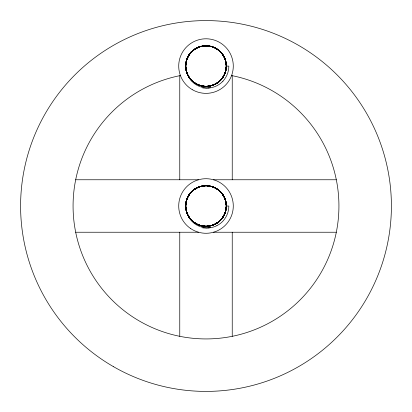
<?xml version="1.0" encoding="UTF-8"?>
<svg xmlns="http://www.w3.org/2000/svg" width="412" height="412" viewBox="0 0 412 412"><rect width="100%" height="100%" fill="white"/><g stroke="black" fill="none" stroke-linecap="round" stroke-linejoin="round"><path stroke-width="0.62" d="M191.74 80.51L191.652 80.422A20.425 20.358 -1.5 0 1 185.724 67.063L185.735 65.07A20.425 20.358 1.5 0 1 191.668 51.742L192.378 51.036A20.425 20.358 53.3 0 1 206 45.799L207.004 45.809A20.425 20.358 -44.1 0 1 220.353 51.721A20.425 20.358 -48.8 0 1 226.173 64.097M221.028 219.632L220.348 220.348A20.425 20.358 88.8 0 1 206.989 226.276L206 226.291A20.425 20.358 -85.6 0 1 192.378 221.017L191.652 220.348A20.425 20.358 -1.5 0 1 185.724 206.989L185.735 204.996A20.425 20.358 1.5 0 1 191.668 191.668L192.378 190.962A20.425 20.358 53.3 0 1 206 185.724L207.004 185.735A20.425 20.358 -88.7 0 1 220.41 191.75L221.038 192.378A20.425 20.358 -44.4 0 1 225.513 200.479M219.632 51.047L220.348 51.727A20.425 20.358 -1.7 0 1 226.276 65.086L226.265 67.079A20.425 20.358 1.7 0 1 220.332 80.407L219.617 81.112A20.425 20.358 53.3 0 1 206 86.35A20.425 20.358 -58.7 0 1 193.115 81.761A20.425 20.358 -3 0 1 185.791 64.076A20.425 20.358 1.2 0 1 191.668 51.747A20.425 20.358 88.8 0 1 203.399 45.943A20.425 20.358 41.9 0 0 191.647 51.721A20.425 20.358 48 0 0 185.827 64.081A20.425 20.358 -53.2 0 0 193.11 81.772A20.425 20.358 -86.7 0 0 206 86.376L206.989 86.34A20.425 20.358 44.2 0 0 220.348 80.433L221.028 79.707M188.037 56.64L187.661 57.397A20.425 20.358 22.8 0 0 185.719 66.075A20.425 20.358 -22.7 0 0 187.651 74.742L188.088 75.602M202.73 87.977L206.793 88.204L210.377 87.782A20.476 20.476 0 0 0 216.877 85.742L218.504 84.836A21.687 21.687 0 0 0 222.794 81.334L222.918 81.205M222.902 81.221L222.913 81.21A22.227 22.227 0 0 0 228.84 66.131L226.291 66.09M188.088 215.528L187.656 214.667A20.425 20.358 -22.7 0 1 185.719 206A20.425 20.358 4.6 0 1 190.983 192.378L191.652 191.652A20.425 20.358 88.5 0 1 205.011 185.724L206 185.709A20.425 20.358 -86.1 0 1 219.622 190.983L220.348 191.652A20.425 20.358 -1.7 0 1 226.276 205.011L226.291 206A20.425 20.358 0.9 0 1 226.193 207.998A20.425 20.358 1.4 0 1 220.332 220.332L219.617 221.038A20.425 20.358 53.3 0 1 206 226.276L204.996 226.265A20.425 20.358 -88.2 0 1 191.601 220.26M216.882 225.673L218.504 224.761A21.687 21.687 0 0 0 222.794 221.259L222.918 221.126A22.227 22.227 0 0 0 228.84 206.052L226.291 206.015A20.291 20.291 0 0 0 195.855 188.428A20.291 20.291 0 0 0 195.855 223.572A20.291 20.291 0 0 0 226.291 206L226.404 206M231.585 75.556L232.234 75.684A132.927 132.927 0 0 1 316.468 279.939A132.927 132.927 0 0 1 95.532 279.939A132.927 132.927 0 0 1 179.766 75.684L180.415 75.556M216.877 225.663A20.476 20.476 0 0 1 210.377 227.712L206.793 228.13L202.73 227.898M210.377 87.782L208.276 87.962M210.377 227.707L208.276 227.888M226.188 68.073A20.425 20.358 -4 0 0 226.291 66.075A20.425 20.358 1 0 0 218.86 50.419A20.425 20.358 -58.5 0 0 206 45.794L205.011 45.809A20.425 20.358 44 0 0 191.652 51.716A20.425 20.358 46.2 0 0 185.755 65.07M226.193 64.097A20.425 20.358 3.6 0 1 226.291 66.075A20.291 20.291 0 0 1 195.855 83.646A20.291 20.291 0 0 1 195.855 48.503A20.291 20.291 0 0 1 226.291 66.075L226.404 66.075M75.684 179.766L198.507 179.766M213.493 179.766L336.316 179.766M75.684 232.234L198.507 232.234M213.493 232.234L336.316 232.234M205.372 86.355L206 86.365A20.425 20.358 88.3 0 0 218.86 81.751A20.425 20.358 -0.5 0 0 226.306 66.075A20.425 20.358 -31.3 0 0 221.697 53.205A20.425 20.358 -36.9 0 0 204.27 45.886M219.611 81.102A20.425 20.358 85.9 0 1 206 86.376A20.425 20.358 -85.6 0 1 192.378 81.092L191.827 80.597M226.322 66.075A20.379 20.291 -31.6 0 0 225.704 61.151A20.425 20.358 -44.4 0 0 221.048 52.442L220.348 51.727A20.425 20.358 -46.2 0 1 226.245 65.091M190.329 53.205A20.425 20.358 2.8 0 0 185.699 66.075A20.425 20.358 -37 0 0 190.952 79.701L191.652 80.422A20.425 20.358 -41.8 0 0 204.007 86.247A20.425 20.358 36.3 0 0 221.697 78.97A20.425 20.358 31.3 0 0 226.281 66.075A20.425 20.358 -3.5 0 0 221.682 53.22A20.425 20.358 -86.8 0 0 204.264 45.84M207.004 185.755A20.425 20.358 -44.1 0 1 220.353 191.647L220.435 191.745M226.245 205.016A20.425 20.358 -46.2 0 0 220.358 191.652A20.425 20.358 -1.4 0 1 226.203 204.017A20.425 20.358 -1.4 0 1 226.291 206A20.425 20.358 31.3 0 1 221.687 218.885A20.425 20.358 36.3 0 1 204.007 226.162A20.425 20.358 -41.8 0 1 191.647 220.353L190.962 219.622A20.425 20.358 -37 0 1 185.724 206A20.425 20.358 22.8 0 1 187.656 197.317L188.093 196.457A21.074 21.074 0 0 1 190.514 192.45M232.234 75.684L232.234 179.766M232.234 232.234L232.234 336.316M179.766 75.684L179.766 179.766M179.766 232.234L179.766 336.316M225.704 201.071A20.379 20.291 -31.6 0 1 226.322 206A20.379 20.291 31.7 0 1 225.704 210.944A20.425 20.358 44.1 0 1 221.038 219.642M208.271 227.779A21.069 21.069 0 0 1 188.011 215.564M205.001 226.245A20.425 20.358 -44.1 0 1 191.647 220.353A20.425 20.358 -48.6 0 1 185.827 207.978A20.425 20.358 54 0 1 193.12 190.293A20.425 20.358 2.5 0 0 185.786 207.983M218.875 221.702A20.425 20.358 53.9 0 0 226.265 206A20.425 20.358 3.6 0 0 226.193 204.017M205.016 185.755A20.425 20.358 44 0 0 191.652 191.637A20.425 20.358 1.2 0 0 185.797 204.002A20.425 20.358 -3 0 0 193.135 221.666A20.425 20.358 -86.7 0 0 206 226.301A20.425 20.358 58.9 0 0 218.386 222.083A20.425 20.358 88.3 0 1 206 226.301A20.425 20.358 -58.7 0 1 193.115 221.687A20.425 20.358 -53.2 0 1 185.838 204.007A20.425 20.358 48 0 1 191.647 191.647A20.425 20.358 88.8 0 1 204.017 185.797A20.425 20.358 -86.8 0 1 221.677 193.146A20.425 20.358 -36.9 0 0 204.022 185.833A20.425 20.358 41.9 0 0 191.647 191.647A20.425 20.358 46.2 0 0 185.755 204.996M218.885 190.308A20.425 20.358 -51.5 0 1 226.27 206L226.265 207.004A20.425 20.358 1.7 0 1 220.332 220.332A20.425 20.358 89.1 0 1 207.983 226.203M218.849 221.666A20.425 20.358 -0.5 0 0 226.306 206A20.425 20.358 -31.3 0 0 222.083 193.619A20.425 20.358 -3.5 0 1 226.301 206A20.425 20.358 -4 0 1 226.188 207.998M191.642 220.348A20.425 20.358 -46.2 0 1 185.755 206.989M190.972 219.611A20.425 20.358 -3.8 0 1 185.699 205.99A20.425 20.358 2.8 0 1 189.942 193.619M190.303 193.11A20.425 20.358 37.1 0 1 207.993 185.838M226.173 207.993A20.425 20.358 48.1 0 1 220.353 220.353A20.425 20.358 44.2 0 1 206.989 226.245M220.353 191.647A20.425 20.358 -48.8 0 1 226.173 204.022M218.396 189.927A20.425 20.358 -58.5 0 0 206 185.719A20.425 20.358 87.9 0 0 193.63 189.932A20.425 20.358 59 0 1 206 185.719A20.425 20.358 -53 0 1 219.637 190.962M192.389 190.972A20.425 20.358 85.4 0 1 206 185.699M226.245 207.004A20.425 20.358 46.5 0 1 220.353 220.353M185.724 205.995A20.425 20.358 36.7 0 1 190.962 192.363M204.002 226.209A20.425 20.358 87.6 0 0 221.666 218.865A20.425 20.358 3.1 0 0 226.301 206A20.425 20.358 1 0 0 218.86 190.344M192.363 221.038A20.425 20.358 -53 0 0 205.99 226.276A20.425 20.358 85.9 0 0 219.611 221.028M207.978 226.167A20.425 20.358 -38.5 0 1 190.293 218.88M208.271 87.859A21.069 21.069 0 0 1 188.011 75.638M188.114 56.542A21.074 21.074 0 0 1 189.566 53.879M190.911 52.025A21.074 21.074 0 0 1 191.317 51.536M204.378 86.278A20.425 20.358 -44.1 0 1 191.647 80.428A20.425 20.358 -48.6 0 1 185.827 68.052A20.425 20.358 54 0 1 193.12 50.367M220.312 51.701A20.425 20.358 -1.4 0 1 226.291 66.075A20.425 20.358 53.9 0 1 218.875 81.777A20.425 20.358 58.9 0 1 206 86.355A20.425 20.358 -53 0 1 192.363 81.112M218.885 50.388A20.425 20.358 -51.5 0 1 226.27 66.075A20.425 20.358 3.1 0 1 221.666 78.944A20.425 20.358 87.6 0 1 204.002 86.288M226.291 66.075A20.425 20.358 0.9 0 1 220.42 80.345M204.378 86.309A20.425 20.358 -88.2 0 1 191.601 80.34M191.642 80.422A20.425 20.358 -46.2 0 1 185.755 67.063M190.303 53.184A20.425 20.358 37.1 0 1 207.746 45.886M207.004 45.799A20.425 20.358 -88.7 0 1 220.41 51.824M185.786 68.057A20.425 20.358 2.5 0 1 193.146 50.398A20.425 20.358 59 0 1 206 45.794A20.425 20.358 -86.1 0 1 219.153 50.645M193.146 50.398A20.425 20.358 87.9 0 1 206 45.778A20.425 20.358 -53 0 1 219.169 50.63M192.389 51.047A20.425 20.358 85.4 0 1 206 45.773M206.989 86.35A20.425 20.358 88.8 0 0 220.327 80.412A20.425 20.358 48.1 0 0 226.173 68.073M226.245 67.079A20.425 20.358 46.5 0 1 220.353 80.428A20.425 20.358 89.1 0 1 207.983 86.278A20.425 20.358 -38.5 0 1 190.293 78.955M190.972 79.686A20.425 20.358 -3.8 0 1 185.699 66.064A20.425 20.358 4.6 0 1 190.983 52.453L191.652 51.727A20.425 20.358 88.5 0 1 205.011 45.799M185.724 66.069A20.425 20.358 36.7 0 1 190.962 52.437M221.038 79.717A20.425 20.358 44.1 0 0 225.668 71.008A20.379 20.291 31.7 0 0 226.322 66.09M113.3 366.562A185.4 185.4 0 0 0 391.4 206A185.4 185.4 0 0 0 113.3 45.438A185.4 185.4 0 0 0 113.3 366.562M192.358 89.703A27.285 27.285 0 0 0 233.285 66.075A27.285 27.285 0 0 0 192.358 42.446A27.285 27.285 0 0 0 192.358 89.703M190.674 228.572A27.285 27.285 0 0 0 233.213 207.988A27.285 27.285 0 0 0 194.114 181.44A27.285 27.285 0 0 0 190.674 228.572"/></g></svg>
